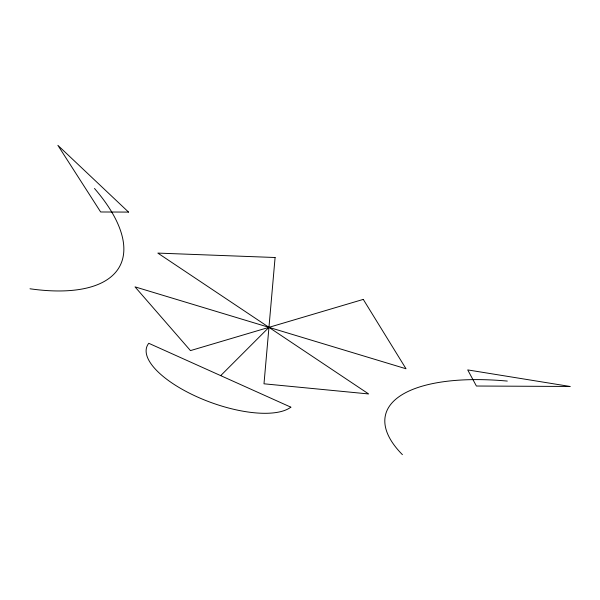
<?xml version="1.0" encoding="UTF-8"?>
<svg xmlns="http://www.w3.org/2000/svg" width="600" height="600" viewBox="0 0 600 600"><rect width="100%" height="100%" fill="white"/><g stroke="black" fill="none" stroke-linecap="round" stroke-linejoin="round"><path stroke-width="0.9" d="M220.695 375.63L268.95 327.345M94.477 188.46A192.525 79.92 27.1 0 1 30 288.78M402.42 454.658A172.05 65.873 13.6 0 1 507.308 381.075M275.093 257.513L263.993 383.805L368.64 393.952L157.83 253.095L275.093 257.513M363.278 299.4L190.462 350.603L135.015 286.868L406.02 368.767L363.278 299.4M128.528 212.085L100.65 211.98L57.892 145.343L128.528 212.085M570 386.46L476.4 386.025L467.722 369.915L570 386.46M290.843 407.168L148.77 343.29A79.17 30.36 20.1 0 0 197.265 396.915A79.17 30.36 20.1 0 0 290.843 407.168"/></g></svg>
